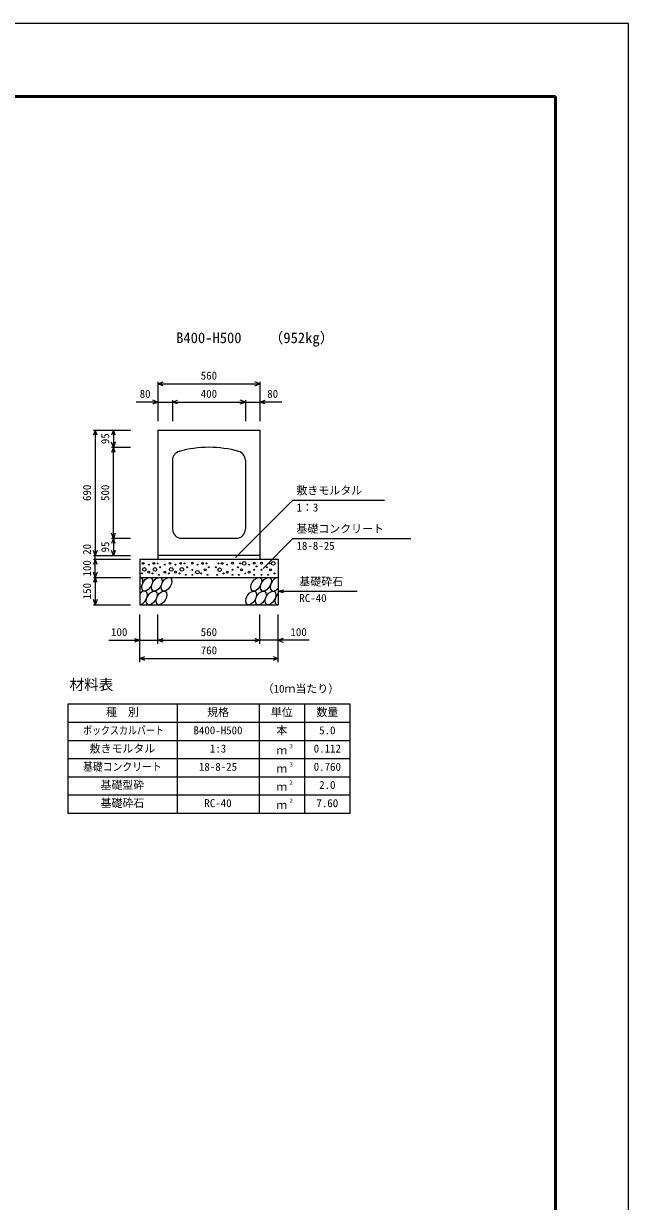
# Model space of a CAD drawing. Units: millimetres, scale not verified. Extents: x -8390 to 25210, y 0 to 11880.
# Drawn here: x 21890 to 25210, y 5407 to 11880 of the extents above; entities that cross this region are included whole.
import ezdxf
from ezdxf.enums import TextEntityAlignment as Align

# ---------------------------------------------------------------- set-up
doc = ezdxf.new("R2010")
doc.units = ezdxf.units.MM
doc.header["$LTSCALE"] = 20
for name, color, linetype, lineweight in [('Defpoints_3', 5, 'Continuous', 25), ('DIM', 7, 'Continuous', 25), ('HATCH', 6, 'Continuous', 25), ('HYO', 3, 'Continuous', 25), ('HYO2', 4, 'Continuous', 25), ('OUTLINE', 3, 'Continuous', 25), ('TXT', 7, 'Continuous', 25), ('WAKU', 3, 'Continuous', 50)]:
    doc.layers.add(name, color=color, linetype=linetype, lineweight=lineweight)
doc.styles.add('ＭＳ ゴシック', font='')
doc.styles.get('ＭＳ ゴシック').set_extended_font_data('MS Gothic')

msp = doc.modelspace()

# ---------------------------------------------------------------- linework, layer by layer
at = {"layer": 'Defpoints_3'}
for p, q in [((25210, 11880), (8410, 11880)), ((25210, 0), (25210, 11880))]:
    msp.add_line(p, q, dxfattribs=at)
at = {"layer": 'DIM'}
for p, q in [((22627.31, 9900.34), (22655.51, 9910.61)), ((22627.31, 9910.34), (22627.31, 9695.34)), ((23187.31, 9900.34), (23159.12, 9910.61)), ((23187.31, 9910.34), (23187.31, 9695.34)), ((22627.31, 9900.34), (23187.31, 9900.34)), ((22655.51, 9890.08), (22627.31, 9900.34)), ((23159.12, 9890.08), (23187.31, 9900.34)), ((22627.31, 9800.34), (22507.31, 9800.34)), ((22627.31, 9800.34), (22599.12, 9810.61)), ((22599.12, 9790.08), (22627.31, 9800.34)), ((22627.31, 9800.34), (22707.31, 9800.34)), ((22707.31, 9800.34), (22735.51, 9810.61)), ((22707.31, 9810.34), (22707.31, 9695.34)), ((22707.31, 9800.34), (23107.31, 9800.34)), ((22735.51, 9790.08), (22707.31, 9800.34)), ((23107.31, 9800.34), (23079.12, 9810.61)), ((23079.12, 9790.08), (23107.31, 9800.34)), ((23107.31, 9810.34), (23107.31, 9695.34)), ((23107.31, 9800.34), (23187.31, 9800.34)), ((23187.31, 9800.34), (23215.51, 9810.61)), ((23215.51, 9790.08), (23187.31, 9800.34)), ((23307.31, 9800.34), (23187.31, 9800.34)), ((22283.11, 9646.31), (22272.85, 9618.12)), ((22273.11, 9646.31), (22477.31, 9646.31)), ((22283.11, 9646.31), (22283.11, 8956.31)), ((22293.37, 9618.12), (22283.11, 9646.31)), ((22383.11, 9646.31), (22372.85, 9618.12)), ((22383.11, 9646.31), (22383.11, 9551.31)), ((22393.37, 9618.12), (22383.11, 9646.31)), ((22383.11, 9551.31), (22372.85, 9579.51)), ((22383.11, 9551.31), (22372.85, 9523.12)), ((22373.11, 9551.31), (22477.31, 9551.31)), ((22393.37, 9579.51), (22383.11, 9551.31)), ((22383.11, 9051.31), (22383.11, 9551.31)), ((22393.37, 9523.12), (22383.11, 9551.31)), ((23367.88, 9260.55), (23053.01, 8945.68)), ((23367.88, 9260.55), (23870.54, 9260.55)), ((22383.11, 9051.31), (22372.85, 9079.51)), ((22393.37, 9079.51), (22383.11, 9051.31)), ((22383.11, 9051.31), (22372.85, 9023.12)), ((22373.11, 9051.31), (22477.31, 9051.31)), ((22383.11, 9051.31), (22383.11, 8956.31)), ((22393.37, 9023.12), (22383.11, 9051.31)), ((23367.88, 9049.97), (23204.23, 8886.31)), ((23367.88, 9049.97), (24014.76, 9049.97)), ((22283.11, 8956.31), (22272.85, 8984.51)), ((22283.11, 8936.31), (22272.85, 8908.12)), ((22273.11, 8956.31), (22477.31, 8956.31)), ((22273.11, 8936.31), (22477.31, 8936.31)), ((22293.37, 8984.51), (22283.11, 8956.31)), ((22283.11, 8936.31), (22283.11, 8956.31)), ((22283.11, 8836.31), (22283.11, 8936.31)), ((22293.37, 8908.12), (22283.11, 8936.31)), ((22383.11, 8956.31), (22372.85, 8984.51)), ((22393.37, 8984.51), (22383.11, 8956.31)), ((22283.11, 8836.31), (22272.85, 8864.51)), ((22283.11, 8836.31), (22272.85, 8808.12)), ((22273.11, 8836.31), (22477.31, 8836.31)), ((22293.37, 8864.51), (22283.11, 8836.31)), ((22283.11, 8836.31), (22283.11, 8686.31)), ((22293.37, 8808.12), (22283.11, 8836.31)), ((23287.31, 8761.31), (23316.29, 8769.08)), ((23287.31, 8761.31), (23720.63, 8761.31)), ((23287.31, 8761.31), (23316.29, 8753.55)), ((22283.11, 8686.31), (22272.85, 8714.51)), ((22273.11, 8686.31), (22477.31, 8686.31)), ((22293.37, 8714.51), (22283.11, 8686.31)), ((22527.31, 8370.8), (22527.31, 8633.14)), ((22627.31, 8470.8), (22627.31, 8633.14)), ((23187.31, 8470.8), (23187.31, 8633.14)), ((23287.31, 8370.8), (23287.31, 8633.14)), ((22357.31, 8490.8), (22527.31, 8490.8)), ((22499.12, 8501.06), (22527.31, 8490.8)), ((22527.31, 8490.8), (22499.12, 8480.54)), ((22527.31, 8490.8), (22627.31, 8490.8)), ((22627.31, 8490.8), (22655.51, 8501.06)), ((22627.31, 8490.8), (23187.31, 8490.8)), ((22655.51, 8480.54), (22627.31, 8490.8)), ((23159.12, 8501.06), (23187.31, 8490.8)), ((23187.31, 8490.8), (23159.12, 8480.54)), ((23287.31, 8490.8), (23187.31, 8490.8)), ((23315.51, 8501.06), (23287.31, 8490.8)), ((23457.32, 8490.8), (23287.31, 8490.8)), ((23287.31, 8490.8), (23315.51, 8480.54)), ((22527.31, 8390.8), (22555.51, 8401.06)), ((22527.31, 8390.8), (23287.31, 8390.8)), ((22555.51, 8380.54), (22527.31, 8390.8)), ((23259.12, 8401.06), (23287.31, 8390.8)), ((23287.31, 8390.8), (23259.12, 8380.54))]:
    msp.add_line(p, q, dxfattribs=at)
at = {"layer": 'HATCH'}
for centre, radius in [((22546.31, 8913.49), 5), ((22552.85, 8880.48), 10), ((22576.82, 8865.34), 5), ((22576.82, 8906.49), 2.5), ((22604.86, 8913.49), 5), ((22611.4, 8880.48), 10), ((22625.89, 8913.49), 2.5), ((22639.91, 8892.48), 2.5), ((22665.7, 8865.34), 5), ((22665.7, 8906.49), 2.5), ((22693.74, 8913.49), 5), ((22700.27, 8880.48), 10), ((22724.25, 8865.34), 5), ((22724.25, 8906.49), 2.5), ((22752.28, 8913.49), 5), ((22758.82, 8880.48), 10), ((22773.32, 8913.49), 2.5), ((22787.33, 8892.48), 2.5), ((22816.21, 8914.37), 5), ((22816.21, 8878.47), 2.5), ((22844.25, 8865.34), 10), ((22844.25, 8906.49), 2.5), ((22872.28, 8913.49), 5), ((22886.3, 8878.47), 5), ((22893.32, 8913.49), 2.5), ((22907.33, 8892.48), 2.5), ((22945.15, 8892.48), 2.5), ((22966.18, 8878.47), 10), ((22959.17, 8913.49), 2.5), ((22980.2, 8913.49), 5), ((23008.24, 8865.34), 5), ((23008.24, 8906.49), 2.5), ((23036.28, 8914.37), 5), ((23036.28, 8878.47), 2.5), ((23065.15, 8892.48), 2.5), ((23079.17, 8913.49), 2.5), ((23086.18, 8878.47), 5), ((23100.2, 8913.49), 10), ((23128.24, 8865.34), 5), ((23128.24, 8906.49), 2.5), ((23156.28, 8914.37), 5), ((23156.28, 8878.47), 2.5), ((23167.62, 8896.8), 2.5), ((23196.12, 8914.37), 5), ((23196.12, 8878.47), 2.5), ((23225, 8892.48), 2.5), ((23239.02, 8913.49), 2.5), ((23246.03, 8878.47), 5), ((23260.05, 8913.49), 10), ((22539.3, 8858.34), 2.5), ((22597.85, 8858.34), 2.5), ((22632.9, 8850.46), 2.5), ((22686.73, 8858.34), 2.5), ((22745.28, 8858.34), 2.5), ((22780.32, 8850.46), 2.5), ((22816.21, 8850.46), 2.5), ((22865.28, 8858.34), 2.5), ((22900.32, 8850.46), 2.5), ((22952.16, 8850.46), 2.5), ((22987.21, 8858.34), 2.5), ((23036.28, 8850.46), 2.5), ((23072.16, 8850.46), 2.5), ((23107.21, 8858.34), 2.5), ((23156.28, 8850.46), 2.5), ((23196.12, 8850.46), 2.5), ((23232.01, 8850.46), 2.5), ((23267.06, 8858.34), 2.5)]:
    msp.add_circle(centre, radius, dxfattribs=at)
for centre, start_param, end_param in [((22514.95, 8798.79), 4.385593, 6.6745444), ((23273.46, 8798.79), 0.3357715, 4.4411806), ((22540.27, 8723.8), 3.5111464, 7.548991), ((23298.78, 8723.8), 1.2110787, 3.5658734)]:
    msp.add_ellipse(centre, major_axis=(21.81, 35.31), ratio=0.5792, start_param=start_param, end_param=end_param, dxfattribs=at)
for centre in [(22568.16, 8798.79), (22621.37, 8798.79), (22674.58, 8798.79), (23167.04, 8798.79), (23220.25, 8798.79), (22593.48, 8723.8), (22646.69, 8723.8), (23139.15, 8723.8), (23192.36, 8723.8), (23245.57, 8723.8)]:
    msp.add_ellipse(centre, major_axis=(21.81, 35.31), ratio=0.5792, dxfattribs=at)
at = {"layer": 'HYO'}
for p, q in [((23682.31, 8140.8), (22132.31, 8140.8)), ((22132.31, 8140.8), (22132.31, 7540.8)), ((22732.31, 8140.8), (22732.31, 7540.8)), ((23182.31, 8140.8), (23182.31, 7540.8)), ((23432.31, 8140.8), (23432.31, 7540.8)), ((23682.31, 7540.8), (23682.31, 8140.8)), ((22132.31, 8040.8), (23682.31, 8040.8)), ((22132.31, 7540.8), (23682.31, 7540.8))]:
    msp.add_line(p, q, dxfattribs=at)
at = {"layer": 'HYO2'}
for p, q in [((22132.31, 7940.8), (23682.31, 7940.8)), ((22132.31, 7840.8), (23682.31, 7840.8)), ((22132.31, 7740.8), (23682.31, 7740.8)), ((22132.31, 7640.8), (23682.31, 7640.8))]:
    msp.add_line(p, q, dxfattribs=at)
at = {"layer": 'OUTLINE'}
for p, q in [((22627.31, 9646.31), (23187.31, 9646.31)), ((22627.31, 9646.31), (22627.31, 8936.31)), ((23187.31, 9646.31), (23187.31, 8936.31)), ((22707.31, 9480.46), (22707.31, 9101.31)), ((23107.31, 9480.46), (23107.31, 9101.31)), ((22757.31, 9051.31), (23057.31, 9051.31)), ((22527.31, 8936.31), (23287.31, 8936.31)), ((22527.31, 8936.31), (22527.31, 8686.31)), ((23187.31, 8956.31), (22627.31, 8956.31)), ((23287.31, 8936.31), (23287.31, 8686.31)), ((22527.31, 8836.31), (23287.31, 8836.31)), ((22527.31, 8686.31), (23287.31, 8686.31))]:
    msp.add_line(p, q, dxfattribs=at)
for centre, radius, start, end in [((22757.31, 9480.46), 50, 105.82662, 180), ((22907.31, 8951.31), 600, 74.17338, 105.82662), ((23057.31, 9480.46), 50, 0, 74.17338), ((22757.31, 9101.31), 50, 180, 270), ((23057.31, 9101.31), 50, 270, 0)]:
    msp.add_arc(centre, radius, start, end, dxfattribs=at)
at = {"layer": 'WAKU'}
for p, q in [((24810, 11480), (8810, 11480)), ((24810, 400), (24810, 11480))]:
    msp.add_line(p, q, dxfattribs=at)

# ---------------------------------------------------------------- texts
at = {"layer": 'DIM', "style": 'ＭＳ ゴシック'}
for s, p in [('560', (22862.31, 9910.34)), ('80', (22527.31, 9810.34)), ('400', (22862.31, 9810.34)), ('80', (23227.31, 9810.34)), ('敷きモルタル', (23387.88, 9279.29)), ('1：3', (23387.88, 9185.47)), ('基礎コンクリート', (23387.88, 9068.7)), ('18-8-25', (23387.88, 8974.89)), ('基礎砕石', (23403.64, 8778.49)), ('RC-40', (23403.64, 8687.8)), ('100', (22369.87, 8500.8)), ('560', (22862.31, 8500.8)), ('100', (23354.76, 8500.8)), ('760', (22862.31, 8400.8))]:
    msp.add_text(s, height=43.99, dxfattribs=at).set_placement(p, align=Align.BOTTOM_LEFT)
for s, p in [('95', (22373.11, 9568.81)), ('690', (22273.11, 9256.31)), ('500', (22373.11, 9256.31)), ('20', (22273.11, 8960.53)), ('95', (22373.11, 8973.81)), ('100', (22273.11, 8841.31)), ('150', (22273.11, 8716.31))]:
    msp.add_text(s, height=43.99, rotation=90, dxfattribs=at).set_placement(p, align=Align.BOTTOM_LEFT)
at = {"layer": 'TXT', "style": 'ＭＳ ゴシック'}
for s, height, p in [('B400-H500', 58.65, (22727.31, 10106.31)), ('（952kg）', 58.65, (23235.68, 10106.31)), ('材料表', 58.65, (22142.31, 8200.8)), ('（10ｍ当たり）', 43.99, (23202.31, 8189.8)), ('種\u3000別', 43.99, (22342.31, 8060.8)), ('規格', 43.99, (22897.31, 8060.8)), ('単位', 43.99, (23247.31, 8060.8)), ('数量', 43.99, (23497.31, 8060.8)), ('B400-H500', 43.99, (22822.31, 7960.8)), ('本', 43.99, (23277.31, 7960.8)), ('5.0', 43.99, (23512.31, 7960.8)), ('敷きモルタル', 43.99, (22252.31, 7860.8)), ('1:3', 43.99, (22912.31, 7860.8)), ('ｍ', 43.99, (23277.31, 7850.8)), ('３', 21.99, (23342.86, 7891.17)), ('0.112', 43.99, (23482.31, 7860.8)), ('18-8-25', 43.99, (22852.31, 7760.8)), ('ｍ', 43.99, (23277.31, 7750.8)), ('３', 21.99, (23342.86, 7791.17)), ('0.760', 43.99, (23482.31, 7760.8)), ('基礎型砕', 43.99, (22312.31, 7660.8)), ('２', 21.99, (23342.86, 7691.17)), ('2.0', 43.99, (23512.31, 7660.8)), ('ｍ', 43.99, (23277.31, 7650.8)), ('基礎砕石', 43.99, (22312.31, 7560.8)), ('RC-40', 43.99, (22882.31, 7560.8)), ('ｍ', 43.99, (23277.31, 7550.8)), ('２', 21.99, (23342.86, 7591.17)), ('7.60', 43.99, (23497.31, 7560.8))]:
    msp.add_text(s, height=height, dxfattribs=at).set_placement(p, align=Align.BOTTOM_LEFT)
for s, width, p in [('ボックスカルバート', 0.8, (22216.31, 7960.8)), ('基礎コンクリート', 0.9, (22216.31, 7760.8))]:
    msp.add_text(s, height=43.99, dxfattribs=dict(at, width=width)).set_placement(p, align=Align.BOTTOM_LEFT)

doc.saveas('drawing.dxf')
